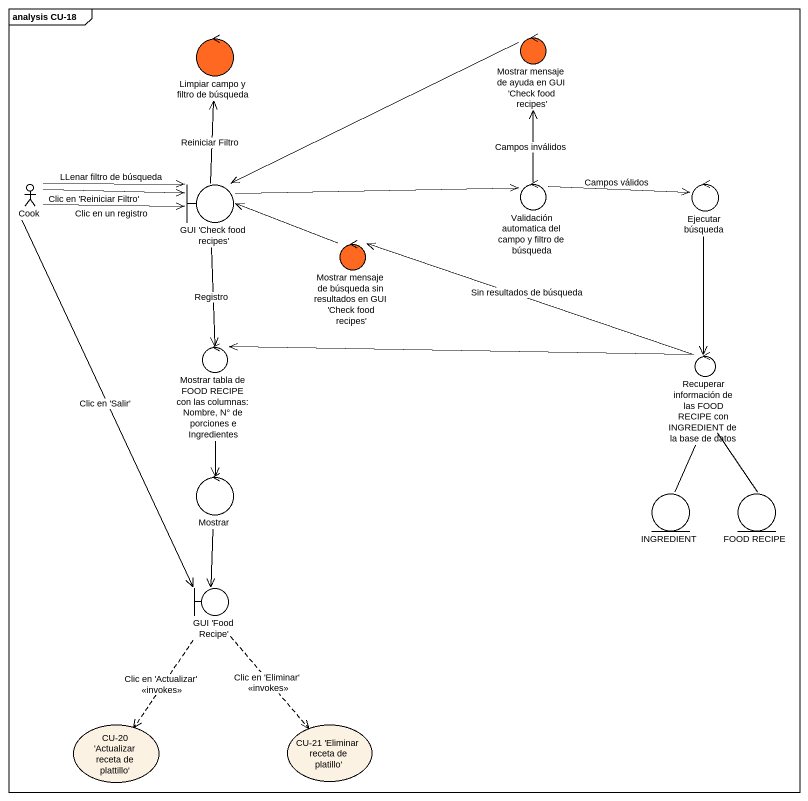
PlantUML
@startuml
mainframe analysis CU-18
control "Limpiar campo y filtro de búsqueda" as Limpiar_campo_y_filtro_de #FF6820
control "Mostrar mensaje de ayuda en GUI 'Check food recipes'" as Mostrar_mensaje_de_ayuda_en #FF6820
actor Cook
boundary "GUI 'Check food recipes'" as GUI_Check_food_recipes
control "Validación automatica del campo y filtro de búsqueda" as Validación_automatica_del
control "Ejecutar búsqueda" as Ejecutar_búsqueda
control "Mostrar mensaje de búsqueda sin resultados en GUI 'Check food recipes'" as Mostrar_mensaje_de_búsqueda #FF6820
control "Mostrar tabla de FOOD RECIPE con las columnas: Nombre, N° de porciones e Ingredientes" as Mostrar_tabla_de_FOOD
control "Recuperar información de las FOOD RECIPE con INGREDIENT de la base de datos" as Recuperar_información_de
control Mostrar
entity INGREDIENT
entity "FOOD RECIPE" as FOOD_RECIPE
boundary "GUI 'Food Recipe'" as GUI_Food_Recipe
usecase "CU-20 'Actualizar receta de plattillo'" as CU_20_Actualizar_receta_de
usecase "CU-21 'Eliminar receta de platillo'" as CU_21_Eliminar_receta_de
Mostrar_mensaje_de_ayuda_en -left-> GUI_Check_food_recipes
Cook -right-> GUI_Check_food_recipes : LLenar filtro de búsqueda
Cook -right-> GUI_Check_food_recipes : Clic en 'Reiniciar Filtro'
Cook -right-> GUI_Check_food_recipes : Clic en un registro
Cook --> GUI_Food_Recipe : Clic en 'Salir'
GUI_Check_food_recipes -up-> Limpiar_campo_y_filtro_de : Reiniciar Filtro
GUI_Check_food_recipes -right-> Validación_automatica_del
GUI_Check_food_recipes --> Mostrar_tabla_de_FOOD : Registro
Validación_automatica_del -up-> Mostrar_mensaje_de_ayuda_en : Campos inválidos
Validación_automatica_del -right-> Ejecutar_búsqueda : Campos válidos
Ejecutar_búsqueda --> Recuperar_información_de
Mostrar_mensaje_de_búsqueda -left-> GUI_Check_food_recipes
Mostrar_tabla_de_FOOD --> Mostrar
Recuperar_información_de -left-> Mostrar_mensaje_de_búsqueda : Sin resultados de búsqueda
Recuperar_información_de -left-> Mostrar_tabla_de_FOOD
Recuperar_información_de -- INGREDIENT
Recuperar_información_de -- FOOD_RECIPE
Mostrar --> GUI_Food_Recipe
GUI_Food_Recipe ..> CU_20_Actualizar_receta_de : Clic en 'Actualizar'\n<<invokes>>
GUI_Food_Recipe ..> CU_21_Eliminar_receta_de : Clic en 'Eliminar'\n<<invokes>>
@enduml
